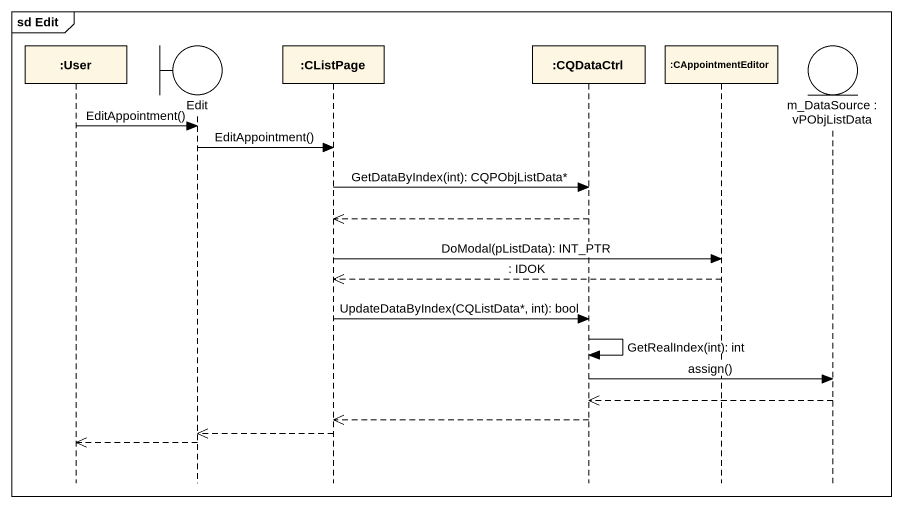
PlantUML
@startuml
mainframe sd Edit
hide footbox
participant ":User" as User
boundary Edit
participant ":CListPage" as CListPage
participant ":CQDataCtrl" as CQDataCtrl
participant ":CAppointmentEditor" as CAppointmentEditor
entity "m_DataSource : vPObjListData" as m_DataSource

User -> Edit : EditAppointment()
Edit -> CListPage : EditAppointment()
CListPage -> CQDataCtrl : GetDataByIndex(int): CQPObjListData*
CQDataCtrl -->> CListPage
CListPage -> CAppointmentEditor : DoModal(pListData): INT_PTR
CAppointmentEditor -->> CListPage : : IDOK
CListPage -> CQDataCtrl : UpdateDataByIndex(CQListData*, int): bool
CQDataCtrl -> CQDataCtrl : GetRealIndex(int): int
CQDataCtrl -> m_DataSource : assign()
m_DataSource -->> CQDataCtrl
CQDataCtrl -->> CListPage
CListPage -->> Edit
Edit -->> User
@enduml
